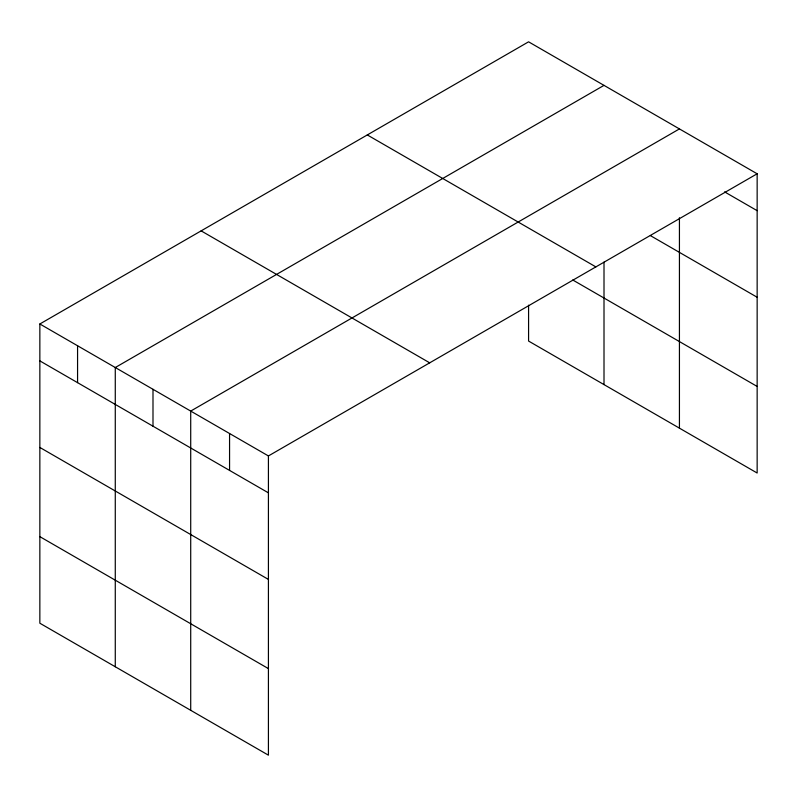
<?xml version="1.0" encoding="UTF-8"?>
<svg xmlns="http://www.w3.org/2000/svg" width="797" height="797" viewBox="0 0 797 797"><rect width="100%" height="100%" fill="white"/><g stroke="black" fill="none" stroke-linecap="round" stroke-linejoin="round"><path stroke-width="1.2" d="M757.15 173.786L268.42 455.944L268.42 755.177L39.85 623.214L39.85 323.981L528.58 41.823L757.15 173.786L757.15 473.019L528.58 341.056L528.58 305.181M604.006 85.369L115.276 367.537L115.276 666.76M679.433 128.915L190.712 411.083L190.712 710.316M724.593 191.888L757.15 210.677M650.342 235.583L757.15 297.251M367.297 134.932L595.867 266.895M572.754 279.986L757.15 386.445M201.133 230.871L429.703 362.834M39.85 323.981L268.42 455.944M39.85 360.882L268.42 492.845M39.85 447.446L268.42 579.419M39.85 536.64L268.42 668.613M679.433 217.75L679.433 428.148M604.006 262.103L604.006 384.602M229.566 433.518L229.566 470.409M152.994 389.305L152.994 426.206M77.568 345.759L77.568 382.65"/></g></svg>
